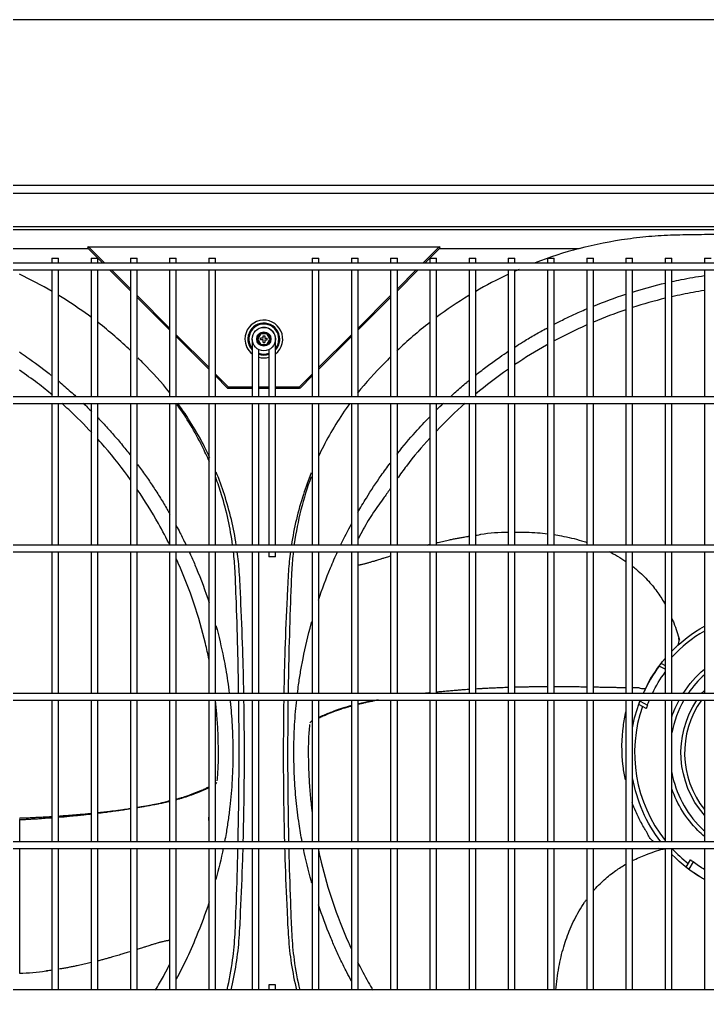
# Model space of a CAD drawing. Header units: millimetres. Extents: x 0 to 504600, y 0 to 118800.
# Drawn here: x 437489 to 437901, y 47616 to 48198 of the extents above; entities that cross this region are included whole.
import ezdxf

# ---------------------------------------------------------------- set-up
doc = ezdxf.new("R2010")
doc.units = ezdxf.units.MM
doc.header["$LTSCALE"] = 200
doc.layers.add('LG-AIRCON', color=240, linetype='Continuous')

# ---------------------------------------------------------------- blocks, each defined once
blk = doc.blocks.new('NEWUXB+UXA 1')
at = {"layer": 'LG-AIRCON', "color": 0}
for p, q in [((-580.93, 761.88), (580.46, 761.88)), ((580.46, 756.88), (-580.93, 756.88)), ((-526.02, 737.09), (525.55, 737.09)), ((524.03, 734.97), (-524.5, 734.97)), ((-189.2, 723.85), (-105.49, 723.85)), ((-96.7, 715.05), (-105.69, 724.05)), ((-105.36, 724.85), (104.89, 724.85)), ((-95.56, 715.05), (-105.36, 724.85)), ((104.89, 724.85), (95.09, 715.05)), ((105.22, 724.05), (96.22, 715.05)), ((105.02, 723.85), (188.72, 723.85)), ((-127.21, 718.05), (-127.21, 715.05)), ((-127.21, 718.05), (-123.22, 718.05)), ((-123.22, 715.05), (-123.22, 718.05)), ((-103.72, 718.05), (-103.72, 715.05)), ((-103.72, 718.05), (-99.72, 718.05)), ((-99.72, 715.05), (-99.72, 718.05)), ((-80.22, 718.05), (-80.22, 715.05)), ((-80.22, 718.05), (-76.22, 718.05)), ((-76.22, 715.05), (-76.22, 718.05)), ((-56.73, 718.05), (-56.73, 715.05)), ((-56.73, 718.05), (-52.73, 718.05)), ((-52.73, 715.05), (-52.73, 718.05)), ((-33.23, 718.05), (-33.23, 715.05)), ((-33.23, 718.05), (-29.23, 718.05)), ((-29.23, 715.05), (-29.23, 718.05)), ((28.76, 718.05), (28.76, 715.05)), ((28.76, 718.05), (32.76, 718.05)), ((32.76, 715.05), (32.76, 718.05)), ((52.26, 718.05), (52.26, 715.05)), ((52.26, 718.05), (56.26, 718.05)), ((56.26, 715.05), (56.26, 718.05)), ((75.75, 718.05), (75.75, 715.05)), ((75.75, 718.05), (79.75, 718.05)), ((79.75, 715.05), (79.75, 718.05)), ((99.25, 718.05), (99.25, 715.05)), ((99.25, 718.05), (103.25, 718.05)), ((103.25, 715.05), (103.25, 718.05)), ((122.75, 718.05), (122.75, 715.05)), ((122.75, 718.05), (126.75, 718.05)), ((126.75, 715.05), (126.75, 718.05)), ((146.24, 718.05), (146.24, 715.05)), ((146.24, 718.05), (150.24, 718.05)), ((150.24, 715.05), (150.24, 718.05)), ((169.74, 718.05), (169.74, 715.05)), ((169.74, 718.05), (173.74, 718.05)), ((173.74, 715.05), (173.74, 718.05)), ((193.24, 718.05), (193.24, 715.05)), ((193.24, 718.05), (197.23, 718.05)), ((197.23, 715.05), (197.23, 718.05)), ((216.73, 718.05), (216.73, 715.05)), ((216.73, 718.05), (220.73, 718.05)), ((220.73, 715.05), (220.73, 718.05)), ((240.23, 718.05), (240.23, 715.05)), ((240.23, 718.05), (244.23, 718.05)), ((244.23, 715.05), (244.23, 718.05)), ((263.72, 718.05), (263.72, 715.05)), ((263.72, 718.05), (267.72, 718.05)), ((526.82, 715.05), (-527.72, 715.05)), ((-527.72, 711.05), (526.82, 711.05)), ((-127.21, 711.05), (-127.21, 635.06)), ((-123.22, 635.06), (-123.22, 711.05)), ((-103.72, 711.05), (-103.72, 635.06)), ((-99.72, 635.06), (-99.72, 711.05)), ((-80.22, 698.58), (-92.7, 711.05)), ((-80.22, 699.71), (-91.57, 711.05)), ((-80.22, 711.05), (-80.22, 635.06)), ((-76.22, 635.06), (-76.22, 711.05)), ((-56.73, 711.05), (-56.73, 635.06)), ((-52.73, 635.06), (-52.73, 711.05)), ((-33.23, 711.05), (-33.23, 635.06)), ((-29.23, 635.06), (-29.23, 711.05)), ((28.76, 711.05), (28.76, 635.06)), ((32.76, 635.06), (32.76, 711.05)), ((52.26, 711.05), (52.26, 635.06)), ((56.26, 635.06), (56.26, 711.05)), ((75.75, 711.05), (75.75, 635.06)), ((91.09, 711.05), (79.75, 699.71)), ((92.22, 711.05), (79.75, 698.58)), ((79.75, 635.06), (79.75, 711.05)), ((99.25, 711.05), (99.25, 635.06)), ((103.25, 635.06), (103.25, 711.05)), ((122.75, 711.05), (122.75, 635.06)), ((126.75, 635.06), (126.75, 711.05)), ((146.24, 711.05), (146.24, 635.06)), ((150.24, 635.06), (150.24, 711.05)), ((169.74, 711.05), (169.74, 635.06)), ((173.74, 635.06), (173.74, 711.05)), ((193.24, 711.05), (193.24, 635.06)), ((197.23, 635.06), (197.23, 711.05)), ((216.73, 711.05), (216.73, 635.06)), ((220.73, 635.06), (220.73, 711.05)), ((240.23, 711.05), (240.23, 635.06)), ((244.23, 635.06), (244.23, 711.05)), ((263.72, 711.05), (263.72, 635.06)), ((-56.73, 676.21), (-76.22, 695.71)), ((-56.73, 675.08), (-76.22, 694.58)), ((75.75, 695.71), (56.26, 676.22)), ((75.75, 694.58), (56.26, 675.09)), ((-33.23, 652.72), (-52.73, 672.21)), ((-33.23, 651.58), (-52.73, 671.08)), ((-7.23, 669.46), (-7.23, 655.72)), ((-4.49, 669.64), (-2.36, 673.32)), ((-2.36, 665.96), (-4.49, 669.64)), ((-4.49, 669.64), (-3.91, 669.64)), ((-2.07, 672.82), (-3.91, 669.64)), ((-3.91, 669.64), (-2.07, 666.46)), ((-2.36, 673.32), (1.89, 673.32)), ((-2.36, 673.32), (-2.07, 672.82)), ((-0.74, 670.14), (-2.24, 670.14)), ((-2.24, 669.14), (-2.24, 670.14)), ((1.6, 672.82), (-2.07, 672.82)), ((-0.74, 671.64), (0.26, 671.64)), ((-0.74, 670.14), (-0.74, 671.64)), ((0.26, 671.64), (0.26, 670.14)), ((0.26, 670.14), (1.76, 670.14)), ((1.6, 672.82), (1.89, 673.32)), ((3.43, 669.64), (1.6, 672.82)), ((1.6, 666.46), (3.43, 669.64)), ((1.76, 669.14), (1.76, 670.14)), ((1.89, 673.32), (4.01, 669.64)), ((4.01, 669.64), (1.89, 665.96)), ((3.43, 669.64), (4.01, 669.64)), ((6.76, 655.72), (6.76, 669.51)), ((52.26, 672.22), (32.76, 652.72)), ((52.26, 671.09), (32.76, 651.59)), ((-2.36, 665.96), (-2.07, 666.46)), ((1.89, 665.96), (-2.36, 665.96)), ((-0.74, 669.14), (-2.24, 669.14)), ((-2.07, 666.46), (1.6, 666.46)), ((-0.74, 667.65), (-0.74, 669.14)), ((-0.74, 667.65), (0.26, 667.65)), ((0.26, 669.14), (0.26, 667.65)), ((0.26, 669.14), (1.76, 669.14)), ((1.6, 666.46), (1.89, 665.96)), ((-3.23, 655.72), (-3.23, 663.32)), ((2.76, 663.32), (2.76, 655.72)), ((2.76, 657.8), (2.76, 635.06)), ((6.76, 635.06), (6.76, 657.8)), ((-7.23, 655.72), (-7.23, 652.89)), ((-7.23, 652.89), (-7.23, 649.23)), ((-7.23, 652.89), (-7.23, 652.89)), ((-3.23, 652.89), (-3.23, 655.72)), ((-3.23, 649.23), (-3.23, 652.89)), ((2.76, 652.89), (2.76, 649.23)), ((6.76, 649.23), (6.76, 652.89)), ((-21.41, 640.89), (-29.23, 648.72)), ((-21.97, 640.33), (-29.23, 647.59)), ((-7.23, 649.23), (-7.23, 646.41)), ((-7.23, 649.23), (-7.23, 649.23)), ((-7.23, 646.41), (-7.23, 635.06)), ((-3.23, 646.41), (-3.23, 649.23)), ((-3.23, 635.06), (-3.23, 646.41)), ((28.76, 648.72), (20.93, 640.89)), ((28.76, 647.59), (21.5, 640.33)), ((-21.97, 640.33), (-21.41, 640.89)), ((-7.23, 640.89), (-21.41, 640.89)), ((-21.41, 640.89), (-21.41, 640.09)), ((2.76, 640.89), (-3.23, 640.89)), ((20.93, 640.89), (6.76, 640.89)), ((20.93, 640.89), (20.93, 640.09)), ((20.93, 640.89), (21.5, 640.33)), ((591.81, 635.06), (-592.71, 635.06)), ((-7.23, 640.09), (-21.41, 640.09)), ((2.76, 640.09), (-3.23, 640.09)), ((20.93, 640.09), (6.76, 640.09)), ((-592.71, 631.06), (591.81, 631.06)), ((-127.21, 631.06), (-127.21, 546.27)), ((-123.22, 546.27), (-123.22, 631.06)), ((-103.72, 631.06), (-103.72, 546.27)), ((-99.72, 546.27), (-99.72, 631.06)), ((-80.22, 631.06), (-80.22, 546.27)), ((-76.22, 546.27), (-76.22, 631.06)), ((-56.73, 631.06), (-56.73, 546.27)), ((-52.73, 546.27), (-52.73, 631.06)), ((-33.23, 631.06), (-33.23, 546.27)), ((-29.23, 546.27), (-29.23, 631.06)), ((-7.23, 631.06), (-7.23, 546.27)), ((-3.23, 546.27), (-3.23, 631.06)), ((2.76, 631.06), (2.76, 546.28)), ((6.76, 546.28), (6.76, 631.06)), ((28.76, 631.06), (28.76, 546.27)), ((32.76, 546.27), (32.76, 631.06)), ((52.26, 631.06), (52.26, 546.27)), ((56.26, 546.27), (56.26, 631.06)), ((75.75, 631.06), (75.75, 546.27)), ((79.75, 546.27), (79.75, 631.06)), ((99.25, 631.06), (99.25, 546.27)), ((103.25, 546.27), (103.25, 631.06)), ((122.75, 631.06), (122.75, 546.27)), ((126.75, 546.27), (126.75, 631.06)), ((146.24, 631.06), (146.24, 546.27)), ((150.24, 546.27), (150.24, 631.06)), ((169.74, 631.06), (169.74, 546.27)), ((173.74, 546.27), (173.74, 631.06)), ((193.24, 631.06), (193.24, 546.27)), ((197.23, 546.27), (197.23, 631.06)), ((216.73, 631.06), (216.73, 546.27)), ((220.73, 546.27), (220.73, 631.06)), ((240.23, 631.06), (240.23, 546.27)), ((244.23, 546.27), (244.23, 631.06)), ((263.72, 631.06), (263.72, 546.27)), ((591.81, 546.28), (-592.71, 546.28)), ((-592.71, 542.28), (591.81, 542.28)), ((-127.21, 542.27), (-127.21, 457.49)), ((-123.22, 457.49), (-123.22, 542.27)), ((-103.72, 542.27), (-103.72, 457.49)), ((-99.72, 457.49), (-99.72, 542.27)), ((-80.22, 542.27), (-80.22, 457.49)), ((-76.22, 457.49), (-76.22, 542.27)), ((-56.73, 542.27), (-56.73, 457.49)), ((-52.73, 457.49), (-52.73, 542.27)), ((-33.23, 542.27), (-33.23, 457.49)), ((-29.23, 457.49), (-29.23, 542.27)), ((-7.23, 542.27), (-7.23, 457.49)), ((-3.23, 457.49), (-3.23, 542.27)), ((2.76, 542.28), (2.76, 539.28)), ((6.76, 539.28), (6.76, 542.28)), ((28.76, 542.27), (28.76, 457.49)), ((32.76, 457.49), (32.76, 542.27)), ((52.26, 542.27), (52.26, 457.49)), ((56.26, 457.49), (56.26, 542.27)), ((75.75, 542.27), (75.75, 457.49)), ((79.75, 457.49), (79.75, 542.27)), ((99.25, 542.27), (99.25, 457.49)), ((103.25, 457.49), (103.25, 542.27)), ((122.75, 542.27), (122.75, 457.49)), ((126.75, 457.49), (126.75, 542.27)), ((146.24, 542.27), (146.24, 457.49)), ((150.24, 457.49), (150.24, 542.27)), ((169.74, 542.27), (169.74, 457.49)), ((173.74, 457.49), (173.74, 542.27)), ((193.24, 542.27), (193.24, 457.49)), ((197.23, 457.49), (197.23, 542.27)), ((216.73, 542.27), (216.73, 457.49)), ((220.73, 457.49), (220.73, 542.27)), ((240.23, 542.27), (240.23, 457.49)), ((244.23, 457.49), (244.23, 542.27)), ((263.72, 542.27), (263.72, 457.49)), ((216.68, 506.17), (216.73, 506.22)), ((-28.74, 496.07), (-29.23, 495.66)), ((247.07, 485.53), (247.26, 485.71)), ((240.23, 471.93), (236.72, 473.86)), ((237.95, 475.46), (240.23, 474.21)), ((216.73, 466.65), (216.7, 466.66)), ((216.73, 466.65), (216.7, 466.66)), ((591.81, 457.49), (-592.71, 457.49)), ((-592.71, 453.49), (591.81, 453.49)), ((-127.21, 453.49), (-127.21, 368.71)), ((-123.22, 368.71), (-123.22, 453.49)), ((-103.72, 453.49), (-103.72, 368.71)), ((-99.72, 368.71), (-99.72, 453.49)), ((-80.22, 453.49), (-80.22, 368.71)), ((-76.22, 368.71), (-76.22, 453.49)), ((-56.73, 453.49), (-56.73, 368.71)), ((-52.73, 368.71), (-52.73, 453.49)), ((-33.23, 453.49), (-33.23, 368.71)), ((-29.23, 368.71), (-29.23, 453.49)), ((-7.23, 453.49), (-7.23, 368.71)), ((-3.23, 368.71), (-3.23, 453.49)), ((28.76, 453.49), (28.76, 368.71)), ((32.76, 368.71), (32.76, 453.49)), ((52.26, 453.49), (52.26, 368.71)), ((56.26, 368.71), (56.26, 453.49)), ((75.75, 453.49), (75.75, 368.71)), ((79.75, 368.71), (79.75, 453.49)), ((99.25, 453.49), (99.25, 368.71)), ((103.25, 368.71), (103.25, 453.49)), ((122.75, 453.49), (122.75, 368.71)), ((126.75, 368.71), (126.75, 453.49)), ((146.24, 453.49), (146.24, 368.71)), ((150.24, 368.71), (150.24, 453.49)), ((169.74, 453.49), (169.74, 368.71)), ((173.74, 368.71), (173.74, 453.49)), ((193.24, 453.49), (193.24, 368.71)), ((197.23, 368.71), (197.23, 453.49)), ((216.73, 453.49), (216.73, 368.71)), ((220.73, 368.71), (220.73, 453.49)), ((228.94, 448.48), (224.49, 450.92)), ((225.18, 452.82), (229.62, 450.39)), ((240.23, 453.49), (240.23, 368.71)), ((244.23, 368.71), (244.23, 453.49)), ((263.72, 453.49), (263.72, 368.71)), ((-146.67, 381.91), (-146.67, 368.7)), ((591.81, 368.71), (-592.71, 368.71)), ((-592.71, 364.71), (591.81, 364.71)), ((-146.67, 364.7), (-146.67, 289.93)), ((-127.21, 364.71), (-127.21, 279.92)), ((-123.22, 279.92), (-123.22, 364.71)), ((-103.72, 364.71), (-103.72, 279.92)), ((-99.72, 279.92), (-99.72, 364.71)), ((-80.22, 364.71), (-80.22, 279.92)), ((-76.22, 279.92), (-76.22, 364.71)), ((-56.73, 364.71), (-56.73, 279.92)), ((-52.73, 279.92), (-52.73, 364.71)), ((-33.23, 364.71), (-33.23, 279.92)), ((-29.23, 279.92), (-29.23, 364.71)), ((-7.23, 364.71), (-7.23, 279.92)), ((-3.23, 279.92), (-3.23, 364.71)), ((28.76, 364.71), (28.76, 279.92)), ((32.76, 279.92), (32.76, 364.71)), ((52.26, 364.71), (52.26, 279.92)), ((56.26, 279.92), (56.26, 364.71)), ((75.75, 364.71), (75.75, 279.92)), ((79.75, 279.92), (79.75, 364.71)), ((99.25, 364.71), (99.25, 279.92)), ((103.25, 279.92), (103.25, 364.71)), ((122.75, 364.71), (122.75, 279.92)), ((126.75, 279.92), (126.75, 364.71)), ((146.24, 364.71), (146.24, 279.92)), ((150.24, 279.92), (150.24, 364.71)), ((169.74, 364.71), (169.74, 279.92)), ((173.74, 279.92), (173.74, 364.71)), ((193.24, 364.71), (193.24, 279.92)), ((197.23, 279.92), (197.23, 364.71)), ((216.73, 364.71), (216.73, 279.92)), ((220.73, 279.92), (220.73, 364.71)), ((240.23, 364.71), (240.23, 279.92)), ((244.23, 279.92), (244.23, 364.71)), ((263.72, 364.71), (263.72, 279.92)), ((252.89, 353.46), (255.33, 357.91)), ((256.93, 356.67), (254.5, 352.24)), ((262.73, 346.72), (262.72, 346.72)), ((591.81, 279.92), (-592.71, 279.92)), ((2.76, 282.92), (2.76, 279.92)), ((6.76, 282.92), (2.76, 282.92)), ((6.76, 279.92), (6.76, 282.92))]:
    blk.add_line(p, q, dxfattribs=at)
for radius in [7, 4.25, 4.25]:
    blk.add_circle((-0.24, 669.64), radius, dxfattribs=at)
for centre, radius, start, end in [((-0.24, 669.64), 11.33, 308.14308, 180), ((-0.24, 669.64), 9.56, 0, 222.98051), ((-0.24, 669.64), 9, 0, 218.96435), ((-0.24, 669.64), 11.33, 180, 231.86254), ((-0.24, 669.64), 9, 321.04116, 0), ((-0.24, 669.64), 9.56, 317.01944, 0), ((-0.24, 669.64), 9, 250.54316, 289.45693), ((-0.24, 669.64), 9.56, 251.73557, 288.26424), ((-0.24, 669.64), 11.33, 254.66068, 285.33939), ((-21.41, 640.89), 0.8, 225, 270), ((306.42, 421.93), 84.49, 120.3544, 137.40223), ((306.42, 421.93), 86.91, 143.31487, 155.84964), ((306.42, 421.93), 63.32, 132.40126, 145.83937), ((306.42, 421.93), 84.49, 160.78677, 218.42006), ((306.42, 421.93), 63.32, 150.10875, 169.16625), ((306.42, 421.93), 54.55, 144.65248, 218.48623), ((306.42, 421.93), 63.32, 190.83377, 225), ((-22.34, 382.44), 11, 171.83816, 188.16183), ((306.42, 421.93), 63.32, 225, 227.59876), ((-22.34, 382.44), 17.95, 261.05645, 262.72838), ((306.42, 421.93), 84.49, 222.63685, 231.71323), ((306.42, 421.93), 86.91, 233.31487, 240.576)]:
    blk.add_arc(centre, radius, start, end, dxfattribs=at)
at = {"layer": 'LG-AIRCON', "color": 0, "extrusion": (0, 0, -1)}
for centre, radius, start, end in [((-20.93, 640.89), 0.8, 225, 270), ((-306.42, 421.93), 86.99, 44.35866, 60.60537), ((-306.42, 421.93), 86.99, 27.66968, 40.45185), ((-306.42, 421.93), 65.82, 32.6925, 49.55627), ((-306.42, 421.93), 81.91, 25.7297, 36.08409), ((-306.42, 421.93), 56.71, 38.82373, 41.15812), ((-306.42, 421.93), 86.99, 9.90501, 20.43568), ((-306.42, 421.93), 81.91, 20.32667, 22.66231), ((-306.42, 421.93), 65.82, 19.10813, 28.64812), ((-306.42, 421.93), 56.71, 318.83062, 33.80626), ((-306.42, 421.93), 86.99, 322.27188, 350.09418), ((-306.42, 421.93), 65.82, 315, 340.88062), ((-306.42, 421.93), 65.82, 310.43252, 315), ((-306.42, 421.93), 86.99, 299.39613, 315.64156), ((-306.42, 421.93), 81.91, 301.41835, 307.17333)]:
    blk.add_arc(centre, radius, start, end, dxfattribs=at)
at = {"layer": 'LG-AIRCON', "color": 0, "extrusion": (5.89787e-06, 5.50525e-06, 1)}
blk.add_arc((243.65, 489.17, -0.01), 5, 313.08767, 16.4735, dxfattribs=at)
at = {"layer": 'LG-AIRCON', "color": 0, "extrusion": (-5.25028e-06, 5.62471e-06, 1)}
blk.add_arc((239.18, 359.16, 0.02), 5, 77.96941, 106.47246, dxfattribs=at)
at = {"layer": 'LG-AIRCON', "color": 0}
for centre, major_axis, ratio, start_param, end_param in [((-104.56, 724.05), (-1.37, 0.57), 0.414214, 5.497787, 7.068583), ((104.09, 724.05), (1.37, 0.57), 0.414214, 5.497787, 7.068583), ((220.22, 454.05), (4.68, -1.75), 0.588101, 0, 0.392495)]:
    blk.add_ellipse(centre, major_axis=major_axis, ratio=ratio, start_param=start_param, end_param=end_param, dxfattribs=at)
for points, knots in [([(188.72, 723.85), (198.28, 726.38), (207.94, 728.32), (222.54, 730.38), (227.43, 730.93), (237.26, 731.72), (242.2, 731.95), (252.11, 732.2), (257.07, 732.26), (266.99, 732.42), (271.96, 732.49), (286.85, 732.69), (296.78, 732.78), (306.72, 732.85)], [0, 0, 0, 0, 0.25, 0.25, 0.375, 0.375, 0.5, 0.5, 0.625, 0.625, 0.75, 0.75, 1, 1, 1, 1]), ([(244.18, 704.05), (246.06, 704.46), (252.52, 705.82), (259.04, 706.96), (263.67, 707.66)], [0, 0, 0, 0, 0.290991, 1, 1, 1, 1]), ([(220.7, 697.82), (221.49, 698.06), (227.92, 700.03), (234.41, 701.77), (240.15, 703.13)], [0, 0, 0, 0, 0.122391, 1, 1, 1, 1]), ([(263.72, 698.69), (261.48, 698.34), (254.99, 697.26), (248.49, 695.94), (244.23, 694.97)], [0, 0, 0, 0, 0.345093, 1, 1, 1, 1]), ([(-103.47, 682.48), (-108.57, 686.28), (-113.81, 689.89), (-120.5, 694.13), (-121.82, 694.94), (-123.15, 695.75)], [0, 0, 0, 0, 0.803702, 0.803702, 1, 1, 1, 1]), ([(173.67, 678.5), (174.19, 678.77), (177, 680.22), (182.1, 682.73), (188.1, 685.5), (191.8, 687.11), (193.18, 687.7)], [0, 0, 0, 0, 0.082272, 0.438667, 0.790874, 1, 1, 1, 1]), ([(6.76, 669.65), (6.76, 670.26), (6.61, 671.39), (5.85, 673.33), (4.43, 675.05), (2.55, 676.15), (0.71, 676.66), (-0.88, 676.66), (-1.88, 676.38), (-2.25, 676.22)], [0, 0, 0, 0, 0.137285, 0.262147, 0.473488, 0.63553, 0.754235, 0.906368, 1, 1, 1, 1]), ([(150.14, 664.88), (151.64, 665.84), (155.39, 668.21), (161.45, 671.84), (166.51, 674.68), (169.27, 676.18), (169.72, 676.42)], [0, 0, 0, 0, 0.235493, 0.585637, 0.931817, 1, 1, 1, 1]), ([(193.23, 678.08), (193.12, 678.03), (186.58, 675.14), (180.07, 671.96), (173.71, 668.53)], [0, 0, 0, 0, 0.017477, 1, 1, 1, 1]), ([(169.73, 666.35), (169.51, 666.23), (162.93, 662.54), (156.41, 658.53), (150.19, 654.35)], [0, 0, 0, 0, 0.033617, 1, 1, 1, 1]), ([(-146.69, 661.92), (-145.18, 660.9), (-139.12, 656.76), (-132.63, 651.93), (-127.71, 648.04), (-127.12, 647.57)], [0, 0, 0, 0, 0.224879, 0.906883, 1, 1, 1, 1]), ([(126.64, 648.03), (127.04, 648.34), (129.61, 650.38), (134.4, 654.04), (140.55, 658.47), (144.52, 661.18), (146.24, 662.32)], [0, 0, 0, 0, 0.062992, 0.40604, 0.74536, 1, 1, 1, 1]), ([(-126.96, 636.12), (-129.83, 638.55), (-136.2, 643.67), (-142.97, 648.38), (-146.63, 650.93)], [0, 0, 0, 0, 0.462065, 1, 1, 1, 1]), ([(146.24, 651.64), (146.08, 651.53), (139.44, 646.89), (132.9, 641.9), (126.67, 636.69)], [0, 0, 0, 0, 0.02383, 1, 1, 1, 1]), ([(-123.16, 644.35), (-120.7, 642.32), (-117.23, 639.34), (-113.84, 636.25), (-112.82, 635.3)], [0, 0, 0, 0, 0.695118, 1, 1, 1, 1]), ([(111.74, 635.32), (112.77, 636.27), (115.92, 639.09), (119.59, 642.26), (122.25, 644.46), (122.73, 644.86)], [0, 0, 0, 0, 0.288093, 0.872679, 1, 1, 1, 1]), ([(-103.36, 613.64), (-107.77, 618.32), (-113.7, 624.22), (-119.93, 629.94), (-121.34, 631.2)], [0, 0, 0, 0, 0.777017, 1, 1, 1, 1]), ([(-32.84, 596.14), (-34.21, 599.3), (-35.67, 602.42), (-41.55, 614.18), (-46.54, 622.48), (-52.16, 630.4)], [0, 0, 0, 0, 0.260427, 0.260427, 1, 1, 1, 1]), ([(-32.57, 598.6), (-33.59, 600.8), (-34.66, 602.99), (-40.41, 614.23), (-45.83, 623.02), (-51.84, 631.25)], [0, 0, 0, 0, 0.192969, 0.192969, 1, 1, 1, 1]), ([(51.23, 631.08), (45.32, 622.98), (40.06, 614.42), (34.43, 603.46), (33.47, 601.5), (32.54, 599.54)], [0, 0, 0, 0, 0.823029, 0.823029, 1, 1, 1, 1]), ([(79.58, 600.71), (79.69, 600.86), (83.25, 605.38), (89.59, 613), (96.27, 620.05), (99.15, 623.04)], [0, 0, 0, 0, 0.019072, 0.581193, 1, 1, 1, 1]), ([(-99.57, 622.43), (-98.85, 621.68), (-96.18, 618.9), (-91.7, 613.99), (-86.22, 607.65), (-82.38, 602.93), (-80.34, 600.34), (-80.02, 599.93)], [0, 0, 0, 0, 0.10453, 0.387673, 0.668723, 0.947676, 1, 1, 1, 1]), ([(-80.07, 585.36), (-84.9, 592.09), (-91.26, 600.19), (-98.19, 608.01), (-99.48, 609.44)], [0, 0, 0, 0, 0.816114, 1, 1, 1, 1]), ([(99.18, 610.31), (94.3, 605), (87.58, 597.13), (81.51, 588.63), (79.73, 586.09)], [0, 0, 0, 0, 0.70386, 1, 1, 1, 1]), ([(-75.95, 594.59), (-74.32, 592.4), (-71.14, 588), (-66.56, 581.29), (-62.21, 574.5), (-58.89, 568.98), (-57.02, 565.73), (-56.49, 564.8)], [0, 0, 0, 0, 0.229373, 0.457693, 0.68426, 0.909075, 1, 1, 1, 1]), ([(56, 565.8), (57.67, 568.72), (62.17, 576.24), (68.68, 586.1), (73.65, 592.94), (75.48, 595.38)], [0, 0, 0, 0, 0.284794, 0.741705, 1, 1, 1, 1]), ([(-16.74, 546.31), (-18.31, 556.57), (-20.72, 566.7), (-25.36, 581.05), (-27, 585.56), (-28.82, 590)], [0, 0, 0, 0, 0.681342, 0.681342, 1, 1, 1, 1]), ([(28.15, 589.5), (26.42, 585.24), (24.86, 580.93), (20.26, 566.74), (17.86, 556.66), (16.27, 546.34)], [0, 0, 0, 0, 0.306385, 0.306385, 1, 1, 1, 1]), ([(-18.95, 546.29), (-20.33, 556.48), (-22.53, 566.53), (-26.63, 579.88), (-27.79, 583.32), (-29.06, 586.72)], [0, 0, 0, 0, 0.742253, 0.742253, 1, 1, 1, 1]), ([(28.15, 587.17), (23.31, 574.25), (19.93, 560.88), (17.97, 546.83), (17.93, 546.57), (17.9, 546.31)], [0, 0, 0, 0, 0.981495, 0.981495, 1, 1, 1, 1]), ([(-56.4, 545.95), (-58.6, 550.41), (-64.58, 561.76), (-71.5, 572.94), (-76.06, 579.64)], [0, 0, 0, 0, 0.392123, 1, 1, 1, 1]), ([(75.77, 580.42), (74.49, 578.57), (71.1, 573.74), (65.18, 565.81), (60.2, 557.48), (57.33, 552.02), (56.32, 550.04), (56.25, 549.92)], [0, 0, 0, 0, 0.188637, 0.492926, 0.817568, 0.9884, 1, 1, 1, 1]), ([(45.84, 546.42), (45.89, 546.52), (47.91, 550.76), (50.04, 554.95), (52.21, 558.99)], [0, 0, 0, 0, 0.023633, 1, 1, 1, 1]), ([(-52.71, 557.93), (-51.97, 556.53), (-50.03, 552.82), (-48.12, 548.97), (-46.95, 546.52), (-46.9, 546.43)], [0, 0, 0, 0, 0.36828, 0.975008, 1, 1, 1, 1]), ([(128.91, 552.6), (129.2, 552.66), (134.88, 553.76), (140.71, 554), (146.23, 554.07)], [0, 0, 0, 0, 0.052096, 1, 1, 1, 1]), ([(150.25, 554.1), (154.76, 554.11), (161.26, 553.96), (167.76, 553.33), (169.75, 553.09)], [0, 0, 0, 0, 0.693143, 1, 1, 1, 1]), ([(103.22, 547.7), (103.53, 547.77), (104.43, 547.99), (105.9, 548.33), (107.63, 548.72), (109.36, 549.1), (111.28, 549.51), (113.01, 549.86), (114.94, 550.24), (116.5, 550.53), (118.44, 550.88), (120.2, 551.19), (121.77, 551.44), (122.55, 551.57), (122.74, 551.6)], [0, 0, 0, 0, 0.04892, 0.138223, 0.227526, 0.316829, 0.406131, 0.525202, 0.584737, 0.703807, 0.763342, 0.882413, 0.971716, 1, 1, 1, 1]), ([(126.71, 552.18), (127.01, 552.22), (127.92, 552.34), (128.82, 552.46), (129.42, 552.54)], [0, 0, 0, 0, 0.329472, 1, 1, 1, 1]), ([(173.75, 552.54), (175.18, 552.32), (180.71, 551.38), (187.24, 549.84), (192.25, 548.26), (193.27, 547.92)], [0, 0, 0, 0, 0.217085, 0.84018, 1, 1, 1, 1]), ([(-45.03, 542.41), (-44.61, 541.5), (-43.14, 538.26), (-38.8, 528.15), (-35.32, 518.75), (-33.02, 511.67)], [0, 0, 0, 0, 0.090907, 0.323924, 1, 1, 1, 1]), ([(-15.33, 457.5), (-15.46, 466.44), (-15.65, 475.38), (-16.14, 494.67), (-16.47, 505.03), (-17.07, 520.56), (-17.23, 525.74), (-17.71, 534.72), (-18.03, 538.53), (-18.46, 542.31)], [0, 0, 0, 0, 0.315659, 0.315659, 0.681641, 0.681641, 0.864632, 0.864632, 1, 1, 1, 1]), ([(-12.22, 457.5), (-12.38, 466.19), (-12.6, 474.88), (-13.21, 494.01), (-13.62, 504.44), (-14.38, 520.08), (-14.6, 525.3), (-15.24, 534.45), (-15.64, 538.39), (-16.16, 542.32)], [0, 0, 0, 0, 0.307076, 0.307076, 0.675824, 0.675824, 0.860198, 0.860198, 1, 1, 1, 1]), ([(15.69, 542.3), (15.18, 538.46), (14.79, 534.58), (14.14, 525.5), (13.92, 520.27), (13.16, 504.6), (12.74, 494.15), (12.13, 474.96), (11.91, 466.23), (11.75, 457.5)], [0, 0, 0, 0, 0.136943, 0.136943, 0.321752, 0.321752, 0.691369, 0.691369, 1, 1, 1, 1]), ([(17.39, 542.28), (16.99, 538.71), (16.68, 535.13), (16.19, 526.34), (16.03, 521.13), (15.42, 505.5), (15.09, 495.08), (14.59, 475.61), (14.4, 466.56), (14.27, 457.5)], [0, 0, 0, 0, 0.126998, 0.126998, 0.311253, 0.311253, 0.679764, 0.679764, 1, 1, 1, 1]), ([(32.5, 513.33), (34.67, 519.84), (38.31, 529.62), (42.48, 539.17), (43.96, 542.41)], [0, 0, 0, 0, 0.658433, 1, 1, 1, 1]), ([(206.57, 542.46), (208.32, 541.58), (211.78, 539.71), (215.11, 537.6), (216.73, 536.49)], [0, 0, 0, 0, 0.500416, 1, 1, 1, 1]), ([(-33.11, 477.95), (-33.75, 481.08), (-36.22, 492.22), (-41.72, 511.4), (-48.27, 528.3), (-52.23, 537.12), (-52.6, 537.95)], [0, 0, 0, 0, 0.157183, 0.558604, 0.95857, 1, 1, 1, 1]), ([(6.76, 539.28), (6.76, 539.28), (6.74, 539.28), (6.65, 539.28), (6.56, 539.28), (6.32, 539.28), (6.17, 539.28), (5.82, 539.28), (5.61, 539.28), (5.19, 539.28), (4.96, 539.28), (4.51, 539.28), (4.29, 539.28), (3.87, 539.28), (3.67, 539.28), (3.32, 539.28), (3.17, 539.28), (2.94, 539.28), (2.85, 539.28), (2.78, 539.28), (2.76, 539.28), (2.76, 539.28)], [0, 0, 0, 0, 0.072796, 0.072796, 0.180355, 0.180355, 0.287914, 0.287914, 0.395473, 0.395473, 0.503031, 0.503031, 0.61059, 0.61059, 0.718149, 0.718149, 0.825708, 0.825708, 0.933267, 0.933267, 1, 1, 1, 1]), ([(56.18, 534.34), (56.2, 534.34), (56.41, 534.37), (56.77, 534.43), (57.41, 534.54), (58.01, 534.66), (58.77, 534.82), (59.56, 535.01), (60.37, 535.21), (61.1, 535.4), (61.84, 535.6), (62.72, 535.85), (63.63, 536.11), (64.69, 536.42), (65.64, 536.71), (66.61, 537), (67.6, 537.31), (68.75, 537.67), (69.93, 538.04), (70.98, 538.37), (72.04, 538.71), (73.27, 539.1), (74.53, 539.5), (75.34, 539.76), (75.7, 539.87), (75.74, 539.88)], [0, 0, 0, 0, 0.004044, 0.044465, 0.084886, 0.125307, 0.165729, 0.22636, 0.266782, 0.307203, 0.347624, 0.388045, 0.448677, 0.489098, 0.54973, 0.590151, 0.630573, 0.691204, 0.751836, 0.792257, 0.832679, 0.89331, 0.953942, 0.994364, 1, 1, 1, 1]), ([(220.78, 533.53), (221.6, 532.89), (224.99, 530.13), (230.27, 525.04), (235.93, 517.94), (238.96, 513.07), (240.3, 510.65)], [0, 0, 0, 0, 0.103677, 0.436935, 0.728671, 1, 1, 1, 1]), ([(244.33, 502.27), (244.7, 501.4), (246.4, 497.18), (247.84, 492.86), (248.81, 489.36)], [0, 0, 0, 0, 0.208433, 1, 1, 1, 1]), ([(-28.95, 498.1), (-27.21, 491.7), (-24.61, 480.7), (-22.23, 467.1), (-21.27, 460), (-20.96, 457.52)], [0, 0, 0, 0, 0.48072, 0.818915, 1, 1, 1, 1]), ([(19.89, 457.52), (20.11, 459.26), (20.69, 463.62), (21.77, 470.59), (24.03, 482.82), (26.39, 492.76), (28.43, 500.05), (28.55, 500.47)], [0, 0, 0, 0, 0.119341, 0.301439, 0.482327, 0.969974, 1, 1, 1, 1]), ([(236.72, 473.86), (236.86, 474.04), (237, 474.22), (237.26, 474.57), (237.38, 474.73), (237.6, 475.01), (237.7, 475.13), (237.84, 475.32), (237.9, 475.39), (237.94, 475.45), (237.95, 475.46), (237.95, 475.46)], [0, 0, 0, 0, 0.217793, 0.217793, 0.435623, 0.435623, 0.652794, 0.652794, 0.867695, 0.867695, 1, 1, 1, 1]), ([(122.75, 459.83), (122.7, 459.83), (122.01, 459.78), (120.82, 459.7), (119.18, 459.58), (117.71, 459.48), (116.26, 459.37), (114.67, 459.24), (113.1, 459.11), (111.52, 458.98), (109.95, 458.84), (108.53, 458.72), (106.96, 458.58), (105.55, 458.44), (104.19, 458.31), (103.48, 458.24), (103.23, 458.22)], [0, 0, 0, 0, 0.007103, 0.105116, 0.178625, 0.252135, 0.325644, 0.399153, 0.497166, 0.570676, 0.644185, 0.742198, 0.791204, 0.889217, 0.962726, 1, 1, 1, 1]), ([(146.28, 461.01), (146.08, 461.01), (145.38, 460.98), (144.04, 460.94), (142.56, 460.88), (140.93, 460.82), (139.45, 460.75), (137.78, 460.68), (136.28, 460.61), (134.77, 460.54), (133.12, 460.45), (131.65, 460.38), (130.03, 460.29), (128.58, 460.2), (127.38, 460.13), (126.83, 460.1), (126.76, 460.09)], [0, 0, 0, 0, 0.030761, 0.106414, 0.207284, 0.257719, 0.358589, 0.434241, 0.509893, 0.585546, 0.661198, 0.762068, 0.812503, 0.913373, 0.989026, 1, 1, 1, 1]), ([(169.73, 461.44), (169.17, 461.44), (168.28, 461.43), (166.72, 461.43), (165.39, 461.41), (163.75, 461.4), (162.44, 461.38), (160.79, 461.36), (159.48, 461.34), (157.84, 461.31), (156.51, 461.29), (154.84, 461.25), (153.49, 461.22), (151.82, 461.18), (150.83, 461.15), (150.18, 461.13)], [0, 0, 0, 0, 0.083725, 0.134792, 0.236924, 0.28799, 0.390123, 0.441189, 0.543321, 0.594388, 0.69652, 0.747586, 0.849719, 0.900785, 1, 1, 1, 1]), ([(193.22, 461.26), (192.86, 461.26), (192.02, 461.28), (190.85, 461.3), (189.42, 461.32), (188.13, 461.34), (186.65, 461.36), (185.32, 461.37), (184, 461.39), (182.52, 461.4), (181.22, 461.41), (179.77, 461.42), (178.47, 461.43), (177.01, 461.44), (175.55, 461.45), (174.46, 461.45), (173.85, 461.45), (173.73, 461.45)], [0, 0, 0, 0, 0.058456, 0.133376, 0.183323, 0.283216, 0.333162, 0.408082, 0.483002, 0.532949, 0.632842, 0.682788, 0.757708, 0.832628, 0.907548, 0.982468, 1, 1, 1, 1]), ([(216.73, 460.84), (216.71, 460.84), (216.28, 460.85), (215.55, 460.86), (214.49, 460.87), (213.49, 460.88), (212.48, 460.9), (211.33, 460.92), (210.31, 460.93), (209.14, 460.96), (207.97, 460.98), (206.77, 461), (205.72, 461.02), (204.64, 461.04), (203.41, 461.07), (202.14, 461.09), (200.88, 461.11), (199.62, 461.14), (198.37, 461.17), (197.58, 461.18), (197.26, 461.19), (197.24, 461.19)], [0, 0, 0, 0, 0.002758, 0.072208, 0.118509, 0.164809, 0.234259, 0.28056, 0.35001, 0.396311, 0.465761, 0.535212, 0.581512, 0.627812, 0.697263, 0.766713, 0.813014, 0.882464, 0.951915, 0.998215, 1, 1, 1, 1]), ([(224.54, 460.82), (224.38, 460.82), (223.97, 460.82), (223.13, 460.82), (222.2, 460.81), (221.36, 460.82), (220.91, 460.82), (220.73, 460.82)], [0, 0, 0, 0, 0.131384, 0.341336, 0.656263, 0.866214, 1, 1, 1, 1]), ([(224.68, 460.8), (225.58, 460.51), (226.44, 460.36), (227.83, 460.35), (228.35, 460.51), (228.61, 460.79)], [0, 0, 0, 0, 0.5, 0.5, 1, 1, 1, 1]), ([(228.61, 460.79), (228.52, 460.58), (228.42, 460.38), (227.91, 459.29), (227.51, 458.39), (227.11, 457.49)], [0, 0, 0, 0, 0.187509, 0.187509, 1, 1, 1, 1]), ([(99.23, 457.81), (98.77, 457.76), (98.01, 457.68), (97.05, 457.58), (96.53, 457.52), (96.33, 457.5)], [0, 0, 0, 0, 0.46864, 0.785024, 1, 1, 1, 1]), ([(-28.2, 405.1), (-27.9, 408.13), (-27.47, 414.05), (-27.42, 424.07), (-27.65, 434.4), (-28.32, 444.54), (-28.91, 450.54), (-29.21, 453.22)], [0, 0, 0, 0, 0.183902, 0.361313, 0.620544, 0.830062, 1, 1, 1, 1]), ([(-20.49, 453.51), (-20.4, 452.64), (-19.8, 447.02), (-18.99, 436.57), (-18.85, 426.96), (-18.78, 422.13)], [0, 0, 0, 0, 0.083377, 0.539095, 1, 1, 1, 1]), ([(17.72, 422.13), (17.74, 424.88), (17.78, 430.36), (18.15, 438.55), (18.69, 446.26), (19.18, 451.24), (19.43, 453.51)], [0, 0, 0, 0, 0.262384, 0.523093, 0.782124, 1, 1, 1, 1]), ([(52.25, 450.12), (52.05, 450.07), (51.6, 449.95), (50.78, 449.73), (49.78, 449.45), (48.79, 449.16), (47.83, 448.88), (46.85, 448.58), (45.89, 448.27), (45.06, 447.99), (44.23, 447.72), (43.3, 447.39), (42.39, 447.06), (41.6, 446.77), (40.82, 446.47), (40.05, 446.17), (39.19, 445.83), (38.44, 445.53), (37.72, 445.23), (37.11, 444.98), (36.51, 444.72), (35.83, 444.43), (35.16, 444.15), (34.51, 443.87), (33.99, 443.64), (33.44, 443.4), (33.05, 443.23), (32.78, 443.12), (32.69, 443.07)], [0, 0, 0, 0, 0.025302, 0.058842, 0.109154, 0.159465, 0.193006, 0.243317, 0.293628, 0.327169, 0.36071, 0.411021, 0.461332, 0.494873, 0.528414, 0.578725, 0.612266, 0.662577, 0.696118, 0.729658, 0.763199, 0.79674, 0.847051, 0.880592, 0.914133, 0.947674, 0.981214, 1, 1, 1, 1]), ([(52.24, 449.84), (51.88, 449.75), (50.89, 449.49), (49.65, 449.12), (48.7, 448.84), (47.79, 448.57), (46.56, 448.16), (44.75, 447.56), (41.35, 446.35), (37.61, 444.83), (34.32, 443.4), (33.13, 442.82), (32.73, 442.62)], [0, 0, 0, 0, 0.053839, 0.149249, 0.203333, 0.226493, 0.301247, 0.373104, 0.496736, 0.801431, 0.930492, 1, 1, 1, 1]), ([(67.96, 453.49), (67.88, 453.47), (67.52, 453.41), (66.6, 453.24), (65.5, 453.04), (64.13, 452.78), (63.04, 452.56), (61.69, 452.29), (60.61, 452.07), (59.41, 451.82), (58.34, 451.58), (57.25, 451.34), (56.56, 451.18), (56.26, 451.11)], [0, 0, 0, 0, 0.019315, 0.08873, 0.227561, 0.296976, 0.435806, 0.505221, 0.644052, 0.713467, 0.81759, 0.921713, 1, 1, 1, 1]), ([(68.45, 453.49), (68.44, 453.49), (67.45, 453.31), (64.98, 452.78), (62.65, 452.34), (59.15, 451.57), (57.58, 451.08), (56.3, 450.77), (56.26, 450.76)], [0, 0, 0, 0, 0.002202, 0.228493, 0.627967, 0.70862, 0.991569, 1, 1, 1, 1]), ([(224.49, 450.92), (224.49, 450.92), (224.5, 450.95), (224.55, 451.09), (224.59, 451.2), (224.68, 451.46), (224.74, 451.62), (224.87, 451.98), (224.94, 452.18), (225.07, 452.52), (225.13, 452.67), (225.18, 452.82)], [0, 0, 0, 0, 0.211758, 0.211758, 0.423432, 0.423432, 0.636431, 0.636431, 0.852021, 0.852021, 1, 1, 1, 1]), ([(229.62, 450.39), (229.54, 450.17), (229.46, 449.95), (229.31, 449.55), (229.24, 449.35), (229.12, 449.02), (229.07, 448.87), (228.99, 448.65), (228.96, 448.56), (228.94, 448.49), (228.93, 448.48), (228.94, 448.48)], [0, 0, 0, 0, 0.21816, 0.21816, 0.436362, 0.436362, 0.653817, 0.653817, 0.868707, 0.868707, 1, 1, 1, 1]), ([(216.45, 405.69), (215.86, 408.44), (215.41, 411.15), (214, 422.46), (214.23, 430.56), (215.57, 440.84), (216.09, 443.71), (216.71, 446.42)], [0, 0, 0, 0, 0.178319, 0.178319, 0.758219, 0.758219, 1, 1, 1, 1]), ([(27.13, 438.77), (26.83, 435.73), (26.41, 429.81), (26.35, 419.8), (26.59, 409.46), (27.29, 398.82), (28.04, 391.33), (28.56, 387.15), (28.69, 386.15)], [0, 0, 0, 0, 0.167977, 0.330025, 0.566807, 0.758181, 0.942521, 1, 1, 1, 1]), ([(28.72, 441.18), (28.61, 441.12), (28.24, 440.88), (27.83, 440.42), (27.49, 439.91), (27.35, 439.63)], [0, 0, 0, 0, 0.14858, 0.57746, 1, 1, 1, 1]), ([(-18.78, 422.13), (-18.8, 419.38), (-18.85, 413.9), (-19.21, 405.71), (-19.79, 397.59), (-20.59, 389.54), (-21.61, 381.57), (-22.69, 374.62), (-23.46, 370.34), (-23.77, 368.68)], [0, 0, 0, 0, 0.153416, 0.305853, 0.457308, 0.607781, 0.75727, 0.905773, 1, 1, 1, 1]), ([(22.71, 368.68), (22.04, 372.21), (20.65, 380.41), (19.04, 393.41), (17.93, 407.7), (17.79, 417.3), (17.72, 422.13)], [0, 0, 0, 0, 0.200697, 0.464092, 0.73053, 1, 1, 1, 1]), ([(-29.2, 403.12), (-29.09, 403.23), (-28.82, 403.56), (-28.55, 403.96), (-28.41, 404.24)], [0, 0, 0, 0, 0.363149, 1, 1, 1, 1]), ([(-52.71, 394.18), (-52.55, 394.22), (-51.77, 394.43), (-50.71, 394.74), (-49.76, 395.02), (-48.85, 395.3), (-47.62, 395.71), (-45.81, 396.3), (-42.41, 397.52), (-38.67, 399.04), (-35.17, 400.56), (-33.79, 401.25), (-33.22, 401.53)], [0, 0, 0, 0, 0.024177, 0.119177, 0.173029, 0.19609, 0.270523, 0.342071, 0.465172, 0.768559, 0.897066, 1, 1, 1, 1]), ([(-52.69, 393.91), (-52.45, 393.98), (-51.83, 394.14), (-50.84, 394.42), (-49.85, 394.7), (-48.89, 394.99), (-47.91, 395.29), (-46.95, 395.6), (-46.12, 395.87), (-45.29, 396.15), (-44.36, 396.48), (-43.45, 396.81), (-42.66, 397.1), (-41.88, 397.4), (-41.11, 397.7), (-40.25, 398.04), (-39.51, 398.34), (-38.78, 398.64), (-38.17, 398.89), (-37.57, 399.15), (-36.89, 399.43), (-36.23, 399.72), (-35.57, 400), (-35.06, 400.22), (-34.5, 400.46), (-34.04, 400.66), (-33.55, 400.88), (-33.3, 400.99), (-33.19, 401.04)], [0, 0, 0, 0, 0.03153, 0.081147, 0.130764, 0.163842, 0.21346, 0.263077, 0.296155, 0.329233, 0.37885, 0.428467, 0.461545, 0.494623, 0.54424, 0.577319, 0.626936, 0.660014, 0.693092, 0.72617, 0.759248, 0.808865, 0.841943, 0.875021, 0.908099, 0.941178, 0.974256, 1, 1, 1, 1]), ([(-76.21, 389.21), (-75.85, 389.29), (-74.6, 389.56), (-72.88, 389.84), (-70.93, 390.13), (-68.93, 390.47), (-66.05, 391.09), (-63.72, 391.53), (-60.21, 392.3), (-58.45, 392.85), (-56.97, 393.19), (-56.73, 393.24)], [0, 0, 0, 0, 0.053106, 0.183061, 0.25229, 0.323469, 0.470338, 0.72961, 0.781957, 0.965599, 1, 1, 1, 1]), ([(-76.21, 389.18), (-75.88, 389.23), (-75.12, 389.35), (-73.94, 389.54), (-72.64, 389.75), (-71.35, 389.97), (-70.06, 390.2), (-68.92, 390.4), (-67.66, 390.63), (-66.56, 390.83), (-65.19, 391.09), (-64.1, 391.3), (-62.75, 391.58), (-61.67, 391.8), (-60.47, 392.05), (-59.41, 392.28), (-58.22, 392.55), (-57.32, 392.76), (-56.83, 392.87), (-56.73, 392.9)], [0, 0, 0, 0, 0.048356, 0.112135, 0.175914, 0.239693, 0.303472, 0.367251, 0.409771, 0.49481, 0.537329, 0.622368, 0.664887, 0.749926, 0.792445, 0.856225, 0.920004, 0.983783, 1, 1, 1, 1]), ([(233.2, 368.77), (233, 369.02), (232.74, 369.25), (231.9, 369.95), (231.36, 370.5), (230.51, 371.73), (230.19, 372.41), (229.67, 373.71), (229.36, 374.29), (228.67, 375.39), (228.28, 375.93), (227.25, 377.64), (226.62, 378.78), (224.75, 382.19), (223.62, 384.49), (221.82, 388.55), (221.1, 390.32), (220.44, 392.09)], [0, 0, 0, 0, 0.035525, 0.035525, 0.109228, 0.109228, 0.18293, 0.18293, 0.256633, 0.256633, 0.330336, 0.330336, 0.477742, 0.477742, 0.772553, 0.772553, 1, 1, 1, 1]), ([(-123.22, 384.07), (-122.72, 384.11), (-121.73, 384.18), (-120.24, 384.28), (-118.77, 384.39), (-117.32, 384.5), (-115.73, 384.63), (-114.16, 384.75), (-112.58, 384.89), (-111.01, 385.02), (-109.6, 385.15), (-108.03, 385.29), (-106.61, 385.42), (-105.06, 385.57), (-104.15, 385.66), (-103.71, 385.71)], [0, 0, 0, 0, 0.075163, 0.148659, 0.222156, 0.295652, 0.369148, 0.467143, 0.54064, 0.614136, 0.712131, 0.761129, 0.859124, 0.93262, 1, 1, 1, 1]), ([(-123.22, 383.46), (-122.7, 383.49), (-121.6, 383.56), (-119.88, 383.67), (-117.59, 383.89), (-115.2, 384.19), (-113.07, 384.38), (-111.27, 384.5), (-109.56, 384.66), (-107.38, 385.02), (-105.21, 385.18), (-103.93, 385.3), (-103.71, 385.32)], [0, 0, 0, 0, 0.073989, 0.153729, 0.239276, 0.420725, 0.584233, 0.647352, 0.701423, 0.819298, 0.967653, 1, 1, 1, 1]), ([(-99.71, 386.12), (-99.45, 386.15), (-98.88, 386.21), (-97.71, 386.34), (-96.34, 386.49), (-94.82, 386.66), (-93.3, 386.84), (-91.94, 387), (-90.43, 387.19), (-89.06, 387.36), (-87.53, 387.56), (-86.17, 387.74), (-84.82, 387.92), (-83.34, 388.12), (-82.02, 388.31), (-80.94, 388.46), (-80.45, 388.54), (-80.24, 388.57)], [0, 0, 0, 0, 0.039359, 0.085754, 0.178543, 0.248135, 0.317727, 0.410516, 0.456911, 0.5497, 0.619292, 0.688884, 0.758476, 0.828068, 0.920857, 0.967252, 1, 1, 1, 1]), ([(-99.68, 385.83), (-99.03, 385.92), (-97.58, 386.11), (-95.73, 386.29), (-92.79, 386.64), (-90.54, 387.09), (-87.92, 387.36), (-85.42, 387.68), (-82.9, 388.13), (-81.12, 388.41), (-80.24, 388.54)], [0, 0, 0, 0, 0.113321, 0.262749, 0.319434, 0.510079, 0.587964, 0.672012, 0.853439, 1, 1, 1, 1]), ([(-146.73, 382.87), (-146.24, 382.89), (-145.1, 382.93), (-143.63, 382.99), (-141.99, 383.05), (-140.51, 383.11), (-138.85, 383.19), (-137.34, 383.26), (-135.83, 383.33), (-134.18, 383.41), (-132.72, 383.49), (-131.1, 383.58), (-129.65, 383.66), (-128.24, 383.75), (-127.49, 383.8), (-127.22, 383.81)], [0, 0, 0, 0, 0.075374, 0.176188, 0.226595, 0.327409, 0.403019, 0.47863, 0.55424, 0.629851, 0.730665, 0.781072, 0.881886, 0.957497, 1, 1, 1, 1]), ([(-146.69, 381.92), (-146.42, 381.93), (-145.78, 381.95), (-144.77, 381.97), (-143.2, 382), (-141.14, 382.23), (-138.91, 382.32), (-136.76, 382.4), (-134.45, 382.55), (-131.99, 382.81), (-129.86, 382.96), (-128.22, 383.02), (-127.49, 383.06), (-127.22, 383.08)], [0, 0, 0, 0, 0.047503, 0.110853, 0.162385, 0.26559, 0.398055, 0.474574, 0.557765, 0.734792, 0.898208, 0.962554, 1, 1, 1, 1]), ([(-22.31, 279.86), (-20.89, 285.85), (-19.78, 291.9), (-18.26, 303.08), (-17.78, 308.21), (-17.23, 318.53), (-17.07, 323.71), (-16.47, 339.24), (-16.14, 349.6), (-15.83, 361.54), (-15.8, 363.12), (-15.76, 364.7)], [0, 0, 0, 0, 0.21737, 0.21737, 0.399155, 0.399155, 0.58094, 0.58094, 0.94451, 0.94451, 1, 1, 1, 1]), ([(-19.84, 279.78), (-18.59, 284.97), (-17.56, 290.22), (-15.94, 300.7), (-15.35, 305.93), (-14.61, 316.37), (-14.39, 321.6), (-13.63, 337.27), (-13.21, 347.72), (-12.81, 360.35), (-12.74, 362.53), (-12.68, 364.7)], [0, 0, 0, 0, 0.189158, 0.189158, 0.372762, 0.372762, 0.556366, 0.556366, 0.923574, 0.923574, 1, 1, 1, 1]), ([(12.21, 364.7), (12.27, 362.56), (12.34, 360.43), (12.74, 347.86), (13.15, 337.42), (13.91, 321.78), (14.13, 316.57), (14.86, 306.16), (15.44, 300.97), (17.05, 290.43), (18.09, 285.1), (19.35, 279.84)], [0, 0, 0, 0, 0.075143, 0.075143, 0.442368, 0.442368, 0.625981, 0.625981, 0.809594, 0.809594, 1, 1, 1, 1]), ([(14.7, 364.7), (14.73, 363.12), (14.77, 361.54), (15.08, 349.6), (15.41, 339.24), (16, 323.72), (16.17, 318.54), (16.72, 308.21), (17.2, 303.08), (18.71, 291.9), (19.83, 285.86), (21.24, 279.87)], [0, 0, 0, 0, 0.055363, 0.055363, 0.419, 0.419, 0.600818, 0.600818, 0.782636, 0.782636, 1, 1, 1, 1]), ([(28.54, 343.82), (28.44, 344.18), (26.51, 351.08), (24.84, 358.05), (23.49, 364.7)], [0, 0, 0, 0, 0.052887, 1, 1, 1, 1]), ([(32.64, 363.09), (33.11, 360.9), (35.43, 350.7), (40.65, 332.47), (47.36, 315.17), (51.52, 305.95), (52.09, 304.73)], [0, 0, 0, 0, 0.112914, 0.525694, 0.936978, 1, 1, 1, 1]), ([(220.69, 357.38), (223.3, 358.68), (229.29, 361.28), (235.49, 363.35), (239, 364.32)], [0, 0, 0, 0, 0.448668, 1, 1, 1, 1]), ([(237.83, 364.02), (237.82, 364.04), (237.79, 364.08), (237.59, 364.16), (237.43, 364.2), (236.93, 364.34), (236.58, 364.47), (236.27, 364.69), (236.26, 364.7), (236.25, 364.71)], [0, 0, 0, 0, 0.194513, 0.194513, 0.457401, 0.457401, 0.983178, 0.983178, 1, 1, 1, 1]), ([(197.2, 339.19), (199.24, 341.56), (203.49, 345.92), (210.1, 351.19), (214.61, 354.05), (216.66, 355.22)], [0, 0, 0, 0, 0.373378, 0.722391, 1, 1, 1, 1]), ([(255.33, 357.91), (255.33, 357.91), (255.36, 357.89), (255.48, 357.8), (255.56, 357.73), (255.78, 357.56), (255.92, 357.45), (256.21, 357.22), (256.38, 357.09), (256.68, 356.86), (256.81, 356.76), (256.93, 356.67)], [0, 0, 0, 0, 0.211356, 0.211356, 0.422617, 0.422617, 0.635365, 0.635365, 0.851032, 0.851032, 1, 1, 1, 1]), ([(254.5, 352.24), (254.32, 352.37), (254.13, 352.51), (253.79, 352.77), (253.63, 352.9), (253.34, 353.11), (253.22, 353.21), (253.03, 353.35), (252.96, 353.41), (252.9, 353.46), (252.89, 353.47), (252.89, 353.46)], [0, 0, 0, 0, 0.217793, 0.217793, 0.435623, 0.435623, 0.652794, 0.652794, 0.867695, 0.867695, 1, 1, 1, 1]), ([(-33.01, 332.62), (-35.32, 325.53), (-39.69, 313.7), (-46.53, 298.36), (-50.75, 290.02), (-52.72, 286.32)], [0, 0, 0, 0, 0.443757, 0.750386, 1, 1, 1, 1]), ([(174.73, 279.92), (175.09, 284.48), (176.25, 293.15), (179.15, 305.42), (183.18, 316.75), (187.58, 325.62), (191.2, 331.31), (192.77, 333.54), (193.17, 334.1)], [0, 0, 0, 0, 0.239591, 0.456522, 0.654829, 0.860679, 0.964908, 1, 1, 1, 1]), ([(52.22, 285.27), (51.28, 287.02), (49.14, 291.08), (45.96, 297.51), (42.71, 304.55), (37.97, 315.58), (34.67, 324.41), (32.5, 330.92)], [0, 0, 0, 0, 0.11975, 0.276771, 0.432533, 0.587035, 1, 1, 1, 1]), ([(-56.66, 309.6), (-56.69, 309.6), (-56.89, 309.58), (-57.31, 309.52), (-57.83, 309.44), (-58.47, 309.33), (-59.07, 309.21), (-59.83, 309.04), (-60.62, 308.86), (-61.43, 308.66), (-62.16, 308.47), (-62.9, 308.27), (-63.78, 308.02), (-64.69, 307.76), (-65.75, 307.45), (-66.7, 307.16), (-67.68, 306.86), (-68.66, 306.56), (-69.82, 306.2), (-70.99, 305.83), (-72.04, 305.5), (-73.1, 305.16), (-74.33, 304.77), (-75.44, 304.42), (-76.06, 304.22), (-76.21, 304.17)], [0, 0, 0, 0, 0.005985, 0.045742, 0.085498, 0.125255, 0.165012, 0.204768, 0.264403, 0.30416, 0.343916, 0.383673, 0.423429, 0.483064, 0.522821, 0.582456, 0.622212, 0.661969, 0.721603, 0.781238, 0.820995, 0.860751, 0.920386, 0.980021, 1, 1, 1, 1]), ([(-80.22, 302.91), (-80.33, 302.87), (-80.95, 302.68), (-82.07, 302.34), (-83.43, 301.92), (-84.81, 301.5), (-86.19, 301.08), (-87.76, 300.62), (-89.33, 300.15), (-90.74, 299.75), (-92.33, 299.29), (-93.76, 298.89), (-95.56, 298.4), (-97, 298.01), (-98.51, 297.61), (-99.3, 297.41), (-99.71, 297.3)], [0, 0, 0, 0, 0.018571, 0.09977, 0.180968, 0.235101, 0.3163, 0.397499, 0.478698, 0.559896, 0.614029, 0.722294, 0.776427, 0.884692, 0.938824, 1, 1, 1, 1]), ([(-129.97, 291.27), (-130.26, 291.21), (-135.73, 290.15), (-141.34, 289.88), (-146.65, 289.8)], [0, 0, 0, 0, 0.054083, 1, 1, 1, 1]), ([(-127.18, 291.77), (-127.68, 291.7), (-128.78, 291.55), (-129.88, 291.41), (-130.49, 291.33)], [0, 0, 0, 0, 0.449176, 1, 1, 1, 1]), ([(-103.69, 296.31), (-104.2, 296.19), (-105.29, 295.93), (-106.96, 295.54), (-108.69, 295.15), (-110.42, 294.77), (-112.34, 294.36), (-114.07, 294.01), (-116.01, 293.63), (-117.56, 293.34), (-119.5, 292.99), (-121.25, 292.68), (-122.63, 292.46), (-123.22, 292.37)], [0, 0, 0, 0, 0.079541, 0.168728, 0.257914, 0.3471, 0.436286, 0.555201, 0.614659, 0.733574, 0.793032, 0.911947, 1, 1, 1, 1]), ([(-65.29, 279.87), (-63.57, 282.54), (-60.91, 287.07), (-58.19, 292.24), (-56.98, 294.61), (-56.72, 295.13)], [0, 0, 0, 0, 0.545072, 0.900711, 1, 1, 1, 1]), ([(55.92, 296.74), (57.96, 292.67), (60.94, 287.03), (64.16, 281.44), (65.09, 279.87)], [0, 0, 0, 0, 0.719224, 1, 1, 1, 1])]:
    blk.add_open_spline(points, degree=3, knots=knots, dxfattribs=at)
for points, degree in [([(188.72, 723.85), (179.75, 721.48), (170.97, 718.63), (162.39, 715.31)], 3), ([(152.72, 711.33), (151.84, 710.94), (150.95, 710.55), (150.07, 710.16)], 3), ([(-127.06, 698.08), (-133.46, 701.82), (-140.01, 705.25), (-146.7, 708.4)], 3), ([(146.02, 708.29), (139.45, 705.2), (133, 701.81), (126.69, 698.14)], 3), ([(122.56, 695.68), (115.83, 691.59), (109.33, 687.21), (103.06, 682.54)], 3), ([(197.21, 689.38), (203.6, 691.99), (210.09, 694.38), (216.66, 696.53)], 3), ([(240.23, 694.03), (233.74, 692.45), (227.24, 690.63), (220.74, 688.54)], 3), ([(216.73, 687.22), (210.23, 685.02), (203.72, 682.56), (197.23, 679.81)], 3), ([(-79.93, 662.58), (-86.18, 668.56), (-92.74, 674.21), (-99.56, 679.51)], 3), ([(99.23, 679.63), (92.34, 674.29), (85.73, 668.58), (79.4, 662.52)], 3), ([(-72.72, 655.4), (-73.67, 656.39), (-74.63, 657.37), (-75.6, 658.34)], 3), ([(75.55, 658.76), (74.44, 657.65), (73.34, 656.53), (72.25, 655.4)], 3), ([(-56.63, 637.53), (-61.6, 643.79), (-66.96, 649.75), (-72.72, 655.4)], 3), ([(72.25, 655.4), (66.37, 649.63), (60.91, 643.55), (55.86, 637.18)], 3), ([(-108.48, 631.22), (-106.76, 629.58), (-105.05, 627.93), (-103.34, 626.28)], 3), ([(120.36, 631.23), (114.48, 625.99), (108.75, 620.43), (103.18, 614.58)], 3), ([(103.21, 627.2), (104.6, 628.56), (105.98, 629.91), (107.38, 631.25)], 3), ([(97.58, 546.29), (98.23, 546.46), (98.89, 546.63), (99.56, 546.8)], 3), ([(247.07, 485.53), (247.02, 485.48), (247.31, 485.74)], 2), ([(224.68, 460.8), (224.63, 460.81), (224.59, 460.82), (224.54, 460.82)], 3), ([(229.38, 462.33), (229.12, 461.82), (228.86, 461.31), (228.61, 460.79)], 3), ([(-15.07, 422.13), (-15.07, 432.59), (-15.14, 443.04), (-15.28, 453.5)], 3), ([(-11.88, 420.93), (-11.88, 431.79), (-11.97, 442.65), (-12.15, 453.5)], 3), ([(11.68, 453.5), (11.5, 442.65), (11.41, 431.79), (11.41, 420.93)], 3), ([(14.21, 453.5), (14.08, 443.04), (14.01, 432.59), (14.01, 422.13)], 3), ([(225.38, 453.49), (225.21, 453.09), (225.06, 452.7), (224.91, 452.31)], 3), ([(-15.67, 368.7), (-15.27, 386.51), (-15.07, 404.32), (-15.07, 422.13)], 3), ([(-12.57, 368.7), (-12.11, 386.1), (-11.88, 403.52), (-11.88, 420.93)], 3), ([(11.41, 420.93), (11.41, 403.52), (11.64, 386.11), (12.1, 368.7)], 3), ([(14.01, 422.13), (14.01, 404.32), (14.21, 386.5), (14.6, 368.69)], 3), ([(-24.55, 364.69), (-25.81, 358.47), (-27.28, 352.29), (-28.96, 346.16)], 3)]:
    blk.add_open_spline(points, degree=degree, dxfattribs=at)

msp = doc.modelspace()

# ---------------------------------------------------------------- linework, layer by layer
at = {"layer": 'LG-AIRCON', "color": 8}
msp.add_lwpolyline([(436914.22, 48198.42), (439284.22, 48198.42), (439284.22, 47238.42), (436914.22, 47238.42)], close=True, dxfattribs=at)

# ---------------------------------------------------------------- block references
at = {"layer": 'LG-AIRCON', "color": 82}
msp.add_blockref('NEWUXB+UXA 1', (437635.24, 47337.41), dxfattribs=at)

doc.saveas('drawing.dxf')
